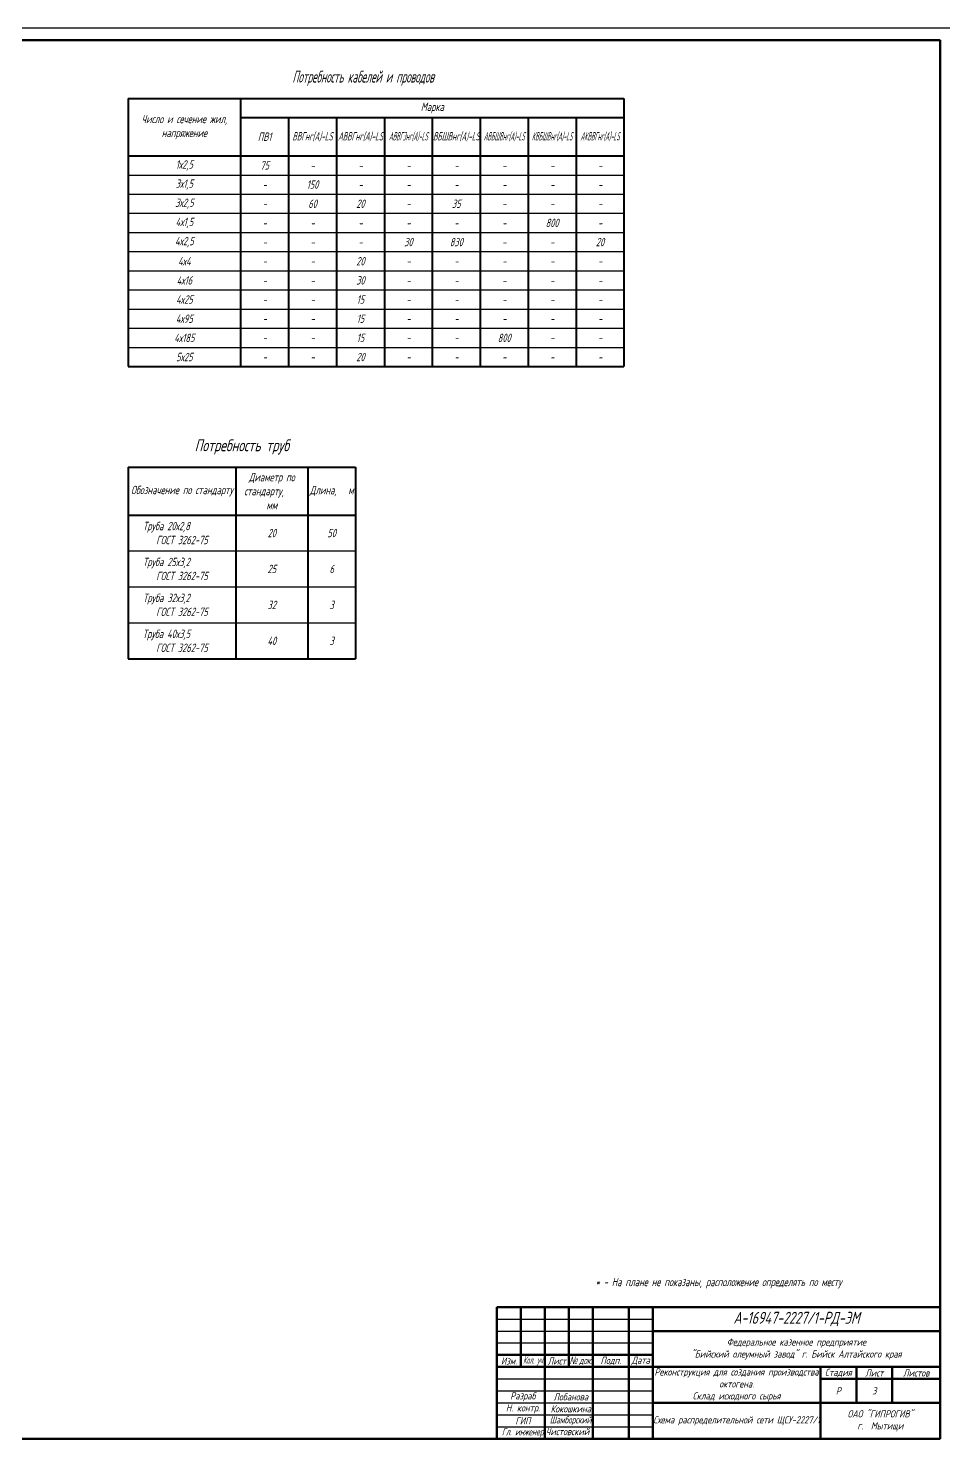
# Model space of a CAD drawing. Header units: millimetres. Extents: x 6735 to 13224, y -12144 to -9633.
# Drawn here: x 8871 to 9254, y -10222 to -9633 of the extents above; entities that cross this region are included whole.
import ezdxf

# ---------------------------------------------------------------- set-up
doc = ezdxf.new("R2010")
doc.units = ezdxf.units.MM
for name, color, linetype, lineweight in [('Рамка толстая', 7, 'Continuous', 60), ('Рамка тонкая', 5, 'Continuous', 25), ('ТаБлица', 253, 'Continuous', 25), ('Штампы', 252, 'Continuous', 25)]:
    doc.layers.add(name, color=color, linetype=linetype, lineweight=lineweight)
doc.styles.add('gost.shx', font='gost.shx', dxfattribs={"oblique": 15})
doc.styles.add('Simplex', font='simplex.shx', dxfattribs={"width": 0.7, "oblique": 15})

# ---------------------------------------------------------------- blocks, each defined once
blk = doc.blocks.new('A$C191D409F')
at = {"layer": 'Рамка толстая'}
for p, q in [((1677, 589), (20, 589)), ((1677, 5), (1677, 589)), ((20, 5), (1677, 5))]:
    blk.add_line(p, q, dxfattribs=at)
at = {"layer": 'Рамка тонкая'}
blk.add_line((1682, 594), (0, 594), dxfattribs=at)

msp = doc.modelspace()

# ---------------------------------------------------------------- linework, layer by layer
at = {"layer": 'ТаБлица', "lineweight": 40}
for p, q in [((8913.10387, -9662.65225), (9120.10387, -9662.65225)), ((8913.10387, -9662.65225), (8913.10387, -9774.65225)), ((8960.10387, -9662.65225), (8960.10387, -9774.65225)), ((9120.10387, -9662.65225), (9120.10387, -9774.65225)), ((8960.10387, -9670.65225), (9120.10387, -9670.65225)), ((8980.10387, -9670.65225), (8980.10387, -9774.65225)), ((9000.10387, -9670.65225), (9000.10387, -9774.65225)), ((9020.10387, -9670.65225), (9020.10387, -9774.65225)), ((9040.10387, -9670.65225), (9040.10387, -9774.65225)), ((9060.10387, -9670.65225), (9060.10387, -9774.65225)), ((9080.10387, -9670.65225), (9080.10387, -9774.65225)), ((9100.10387, -9670.65225), (9100.10387, -9774.65225)), ((8913.10387, -9686.65225), (9120.10387, -9686.65225)), ((8913.10387, -9774.65225), (9120.10387, -9774.65225)), ((8913.10387, -9816.65225), (9008.10387, -9816.65225)), ((8913.10387, -9816.65225), (8913.10387, -9896.65225)), ((8958.10387, -9816.65225), (8958.10387, -9896.65225)), ((8988.10387, -9816.65225), (8988.10387, -9896.65225)), ((9008.10387, -9816.65225), (9008.10387, -9896.65225)), ((8913.10387, -9836.65225), (9008.10387, -9836.65225)), ((8913.10387, -9896.65225), (9008.10387, -9896.65225))]:
    msp.add_line(p, q, dxfattribs=at)
at = {"layer": 'ТаБлица', "color": 5, "lineweight": 25}
for p, q in [((8913.10387, -9694.65225), (9120.10387, -9694.65225)), ((8913.10387, -9702.65225), (9120.10387, -9702.65225)), ((8913.10387, -9710.65225), (9120.10387, -9710.65225)), ((8913.10387, -9718.65225), (9120.10387, -9718.65225)), ((8913.10387, -9726.65225), (9120.10387, -9726.65225)), ((8913.10387, -9734.65225), (9120.10387, -9734.65225)), ((8913.10387, -9742.65225), (9120.10387, -9742.65225)), ((8913.10387, -9750.65225), (9120.10387, -9750.65225)), ((8913.10387, -9758.65225), (9120.10387, -9758.65225)), ((8913.10387, -9766.65225), (9120.10387, -9766.65225))]:
    msp.add_line(p, q, dxfattribs=at)
at = {"layer": 'ТаБлица', "color": 5}
for p, q in [((8913.10387, -9851.65225), (9008.10387, -9851.65225)), ((8913.10387, -9866.65225), (9008.10387, -9866.65225)), ((8913.10387, -9881.65225), (9008.10387, -9881.65225))]:
    msp.add_line(p, q, dxfattribs=at)
at = {"layer": 'Штампы', "lineweight": 60}
for p, q in [((9067.10387, -10167.35746), (9252.10387, -10167.35746)), ((9067.10387, -10167.35746), (9067.10387, -10222.35746)), ((9077.10387, -10167.35746), (9077.10387, -10192.35746)), ((9087.10387, -10167.35746), (9087.10387, -10222.35746)), ((9097.10387, -10167.35746), (9097.10387, -10192.35746)), ((9107.10387, -10167.35746), (9107.10387, -10222.35746)), ((9122.10387, -10167.35746), (9122.10387, -10222.35746)), ((9132.10387, -10167.35746), (9132.10387, -10222.35746)), ((9132.10387, -10177.35746), (9252.10387, -10177.35746)), ((9067.10387, -10187.35746), (9132.10387, -10187.35746)), ((9067.10387, -10192.35746), (9252.10387, -10192.35746)), ((9202.10387, -10192.35746), (9202.10387, -10222.35746)), ((9217.10387, -10192.35746), (9217.10387, -10207.35746)), ((9232.10387, -10192.35746), (9232.10387, -10207.35746)), ((9202.10387, -10197.35746), (9252.10387, -10197.35746)), ((9132.10387, -10207.35746), (9252.10387, -10207.35746))]:
    msp.add_line(p, q, dxfattribs=at)
at = {"layer": 'Штампы', "color": 5, "lineweight": 25}
for p, q in [((9067.10387, -10172.35746), (9132.10387, -10172.35746)), ((9067.10387, -10177.35746), (9132.10387, -10177.35746)), ((9067.10387, -10182.35746), (9132.10387, -10182.35746)), ((9067.10387, -10197.35746), (9132.10387, -10197.35746)), ((9067.10387, -10202.35746), (9132.10387, -10202.35746)), ((9067.10387, -10207.35746), (9132.10387, -10207.35746)), ((9067.10387, -10212.35746), (9132.10387, -10212.35746)), ((9067.10387, -10217.35746), (9132.10387, -10217.35746))]:
    msp.add_line(p, q, dxfattribs=at)

# ---------------------------------------------------------------- block references
msp.add_blockref('A$C191D409F', (7575.10387, -10227.35746))

# ---------------------------------------------------------------- texts
at = {"layer": 'ТаБлица', "color": 2, "style": 'gost.shx', "oblique": 15, "width": 0.7}
msp.add_text('Потребность кабелей и проводов', height=5, dxfattribs=at).set_placement((8981.68445, -9656.07258))
at = {"layer": 'ТаБлица', "color": 2, "attachment_point": 5, "style": 'Simplex'}
for s, insert, char_height, width in [('{\\W0.7;Марка}', (9040.10387, -9666.65225), 3.5, 160), ('{\\W0.7;Число и сечение жил, напряжение}', (8936.60387, -9674.65225), 3.5, 47), ('{\\W0.7;ПВ1}', (8970.10387, -9678.65225), 3.5, 20), ('{\\W0.5;ВВГнг(А)-LS}', (8990.10387, -9678.65225), 3.5, 20), ('{\\W0.5;АВВГнг(А)-LS}', (9010.10387, -9678.65225), 3.5, 20), ('{\\W0.4;АВВГЭнг(А)-LS}', (9030.10387, -9678.65225), 3.5, 20), ('{\\W0.5;ВБШВнг(А)-LS}', (9050.10387, -9678.65225), 3.5, 20), ('{\\W0.4;АВБШВнг(А)-LS}', (9070.10387, -9678.65225), 3.5, 20), ('{\\W0.4;КВБШВнг(А)-LS}', (9090.10387, -9678.65225), 3.5, 20), ('{\\W0.4;АКВВГнг(А)-LS}', (9110.10387, -9678.65225), 3.5, 20), ('1х2,5', (8936.60387, -9690.65225), 3.5, 47), ('75', (8970.10387, -9690.65225), 3.5, 20), ('-', (8990.10387, -9690.65225), 3.5, 20), ('-', (9010.10387, -9690.65225), 3.5, 20), ('-', (9030.10387, -9690.65225), 3.5, 20), ('-', (9050.10387, -9690.65225), 3.5, 20), ('-', (9070.10387, -9690.65225), 3.5, 20), ('-', (9090.10387, -9690.65225), 3.5, 20), ('-', (9110.10387, -9690.65225), 3.5, 20), ('3х1,5', (8936.60387, -9698.65225), 3.5, 47), ('-', (8970.10387, -9698.65225), 3.5, 20), ('150', (8990.10387, -9698.65225), 3.5, 20), ('-', (9010.10387, -9698.65225), 3.5, 20), ('-', (9030.10387, -9698.65225), 3.5, 20), ('-', (9050.10387, -9698.65225), 3.5, 20), ('-', (9070.10387, -9698.65225), 3.5, 20), ('-', (9090.10387, -9698.65225), 3.5, 20), ('-', (9110.10387, -9698.65225), 3.5, 20), ('3х2,5', (8936.60387, -9706.65225), 3.5, 47), ('60', (8990.10387, -9706.65225), 3.5, 20), ('20', (9010.10387, -9706.65225), 3.5, 20), ('35', (9050.10387, -9706.65225), 3.5, 20), ('4х1,5', (8936.60387, -9714.65225), 3.5, 47), ('-', (8970.10387, -9706.65225), 3.5, 20), ('-', (9030.10387, -9706.65225), 3.5, 20), ('-', (9070.10387, -9706.65225), 3.5, 20), ('-', (9090.10387, -9706.65225), 3.5, 20), ('-', (9110.10387, -9706.65225), 3.5, 20), ('-', (8970.10387, -9714.65225), 3.5, 20), ('-', (8990.10387, -9714.65225), 3.5, 20), ('-', (9010.10387, -9714.65225), 3.5, 20), ('-', (9030.10387, -9714.65225), 3.5, 20), ('-', (9050.10387, -9714.65225), 3.5, 20), ('-', (9070.10387, -9714.65225), 3.5, 20), ('800', (9090.10387, -9714.65225), 3.5, 20), ('-', (9110.10387, -9714.65225), 3.5, 20), ('4х2,5', (8936.60387, -9722.65225), 3.5, 47), ('-', (8970.10387, -9722.65225), 3.5, 20), ('-', (8990.10387, -9722.65225), 3.5, 20), ('-', (9010.10387, -9722.65225), 3.5, 20), ('30', (9030.10387, -9722.65225), 3.5, 20), ('830', (9050.10387, -9722.65225), 3.5, 20), ('-', (9070.10387, -9722.65225), 3.5, 20), ('-', (9090.10387, -9722.65225), 3.5, 20), ('20', (9110.10387, -9722.65225), 3.5, 20), ('4х4', (8936.60387, -9730.65225), 3.5, 47), ('20', (9010.10387, -9730.65225), 3.5, 20), ('-', (8970.10387, -9730.65225), 3.5, 20), ('-', (8990.10387, -9730.65225), 3.5, 20), ('-', (9030.10387, -9730.65225), 3.5, 20), ('-', (9050.10387, -9730.65225), 3.5, 20), ('-', (9070.10387, -9730.65225), 3.5, 20), ('-', (9090.10387, -9730.65225), 3.5, 20), ('-', (9110.10387, -9730.65225), 3.5, 20), ('4х16', (8936.60387, -9738.65225), 3.5, 47), ('-', (8970.10387, -9738.65225), 3.5, 20), ('-', (8990.10387, -9738.65225), 3.5, 20), ('30', (9010.10387, -9738.65225), 3.5, 20), ('-', (9030.10387, -9738.65225), 3.5, 20), ('-', (9050.10387, -9738.65225), 3.5, 20), ('-', (9070.10387, -9738.65225), 3.5, 20), ('-', (9090.10387, -9738.65225), 3.5, 20), ('-', (9110.10387, -9738.65225), 3.5, 20), ('4х25', (8936.60387, -9746.65225), 3.5, 47), ('-', (8970.10387, -9746.65225), 3.5, 20), ('-', (8990.10387, -9746.65225), 3.5, 20), ('15', (9010.10387, -9746.65225), 3.5, 20), ('-', (9030.10387, -9746.65225), 3.5, 20), ('-', (9050.10387, -9746.65225), 3.5, 20), ('-', (9070.10387, -9746.65225), 3.5, 20), ('-', (9090.10387, -9746.65225), 3.5, 20), ('-', (9110.10387, -9746.65225), 3.5, 20), ('4х95', (8936.60387, -9754.65225), 3.5, 47), ('15', (9010.10387, -9754.65225), 3.5, 20), ('-', (8970.10387, -9754.65225), 3.5, 20), ('-', (8990.10387, -9754.65225), 3.5, 20), ('-', (9030.10387, -9754.65225), 3.5, 20), ('-', (9050.10387, -9754.65225), 3.5, 20), ('-', (9070.10387, -9754.65225), 3.5, 20), ('-', (9090.10387, -9754.65225), 3.5, 20), ('-', (9110.10387, -9754.65225), 3.5, 20), ('4х185', (8936.60387, -9762.65225), 3.5, 47), ('-', (8970.10387, -9762.65225), 3.5, 20), ('-', (8990.10387, -9762.65225), 3.5, 20), ('15', (9010.10387, -9762.65225), 3.5, 20), ('-', (9030.10387, -9762.65225), 3.5, 20), ('-', (9050.10387, -9762.65225), 3.5, 20), ('800', (9070.10387, -9762.65225), 3.5, 20), ('-', (9090.10387, -9762.65225), 3.5, 20), ('-', (9110.10387, -9762.65225), 3.5, 20), ('5х25', (8936.60387, -9770.65225), 3.5, 47), ('-', (8970.10387, -9770.65225), 3.5, 20), ('-', (8990.10387, -9770.65225), 3.5, 20), ('20', (9010.10387, -9770.65225), 3.5, 20), ('-', (9030.10387, -9770.65225), 3.5, 20), ('-', (9050.10387, -9770.65225), 3.5, 20), ('-', (9070.10387, -9770.65225), 3.5, 20), ('-', (9090.10387, -9770.65225), 3.5, 20), ('-', (9110.10387, -9770.65225), 3.5, 20), ('{\\W0.7;Потребность труб}', (8960.60387, -9808.19758), 5, 95), ('{\\W0.7;Обозначение по стандарту}', (8935.60387, -9826.65225), 3.5, 45), ('{\\W0.7;Диаметр по стандарту,     мм}', (8973.10387, -9826.65225), 3.5, 30), ('{\\W0.7;Длина,   м}', (8998.10387, -9826.65225), 3.5, 20), ('{\\Fsimplex|c204;\\W0.7;Труба 20х2,8         ГОСТ 3262-75}', (8935.60387, -9844.15225), 3.5, 45), ('{\\W0.7;20', (8973.10387, -9844.15225), 3.5, 30), ('50', (8998.10387, -9844.15225), 3.5, 20), ('{\\Fsimplex|c204;\\W0.7;Труба 25х3,2         ГОСТ 3262-75}', (8935.60387, -9859.15225), 3.5, 45), ('{\\W0.7;25', (8973.10387, -9859.15225), 3.5, 30), ('6', (8998.10387, -9859.15225), 3.5, 20), ('Труба 32х3,2         ГОСТ 3262-75', (8935.60387, -9874.15225), 3.5, 45), ('32', (8973.10387, -9874.15225), 3.5, 30), ('3', (8998.10387, -9874.15225), 3.5, 20), ('Труба 40х3,5         ГОСТ 3262-75', (8935.60387, -9889.15225), 3.5, 45), ('40', (8973.10387, -9889.15225), 3.5, 30), ('3', (8998.10387, -9889.15225), 3.5, 20), ('* - На плане не показаны, расположение определять по месту', (9159.60387, -10157.35746), 3.5, 185)]:
    msp.add_mtext(s, dxfattribs=dict(at, insert=insert, char_height=char_height, width=width))
at = {"layer": 'Штампы', "color": 2, "attachment_point": 5, "style": 'Simplex'}
for s, insert, char_height, width in [('А-16947-2227/1-РД-ЭМ', (9192.10387, -10172.35746), 5, 120), ('Федеральное казенное предприятие\\P"Бийский олеумный завод" г. Бийск Алтайского края', (9192.10387, -10184.85746), 3, 120), ('Изм.', (9072.10387, -10189.85746), 3, 10), ('{\\W0.5;Кол. уч}', (9082.10387, -10189.85746), 3, 10), ('{\\W0.7;Лист}', (9092.10387, -10189.85746), 3, 10), ('{\\fArial|b0|i0|c204|p34;\\W0.6;№ \\Fsimplex|c204;док.}', (9102.10387, -10189.85746), 3, 10), ('Подп.', (9114.60387, -10189.85746), 3, 15), ('{\\W0.7;Дата}', (9127.10387, -10189.85746), 3, 10), ('Реконструкция для создания производства октогена. \\PСклад исходного сырья', (9167.10387, -10199.85746), 3, 70), ('Стадия', (9209.60387, -10194.85746), 3, 15), ('Лист', (9224.60387, -10194.85746), 3, 15), ('Листов', (9242.10387, -10194.85746), 3, 20), ('Р', (9209.60387, -10202.35746), 3, 15), ('3', (9224.60387, -10202.35746), 3, 15), (' Разраб', (9077.10387, -10204.85746), 3, 20), (' Лобанова', (9097.10387, -10204.85746), 3, 20), (' Н. контр.', (9077.10387, -10209.85746), 3, 20), ('{\\W0.6; Шамборский}', (9097.10387, -10214.85746), 3, 20), (' Кокошкина', (9097.10387, -10209.85746), 3, 20), ('Схема распределительной сети ЩСУ-2227/1', (9167.10387, -10214.85746), 3, 70), ('ОАО "ГИПРОГИВ"\\Pг.  Мытищи', (9227.10387, -10214.85746), 3, 50), ('{\\W0.6; Гл. инженер}', (9077.10387, -10219.85746), 3, 20), (' ГИП', (9077.10387, -10214.85746), 3, 20), ('Чистовский', (9096.57427, -10219.35746), 3, 17.7404506)]:
    msp.add_mtext(s, dxfattribs=dict(at, insert=insert, char_height=char_height, width=width))

doc.saveas('drawing.dxf')
